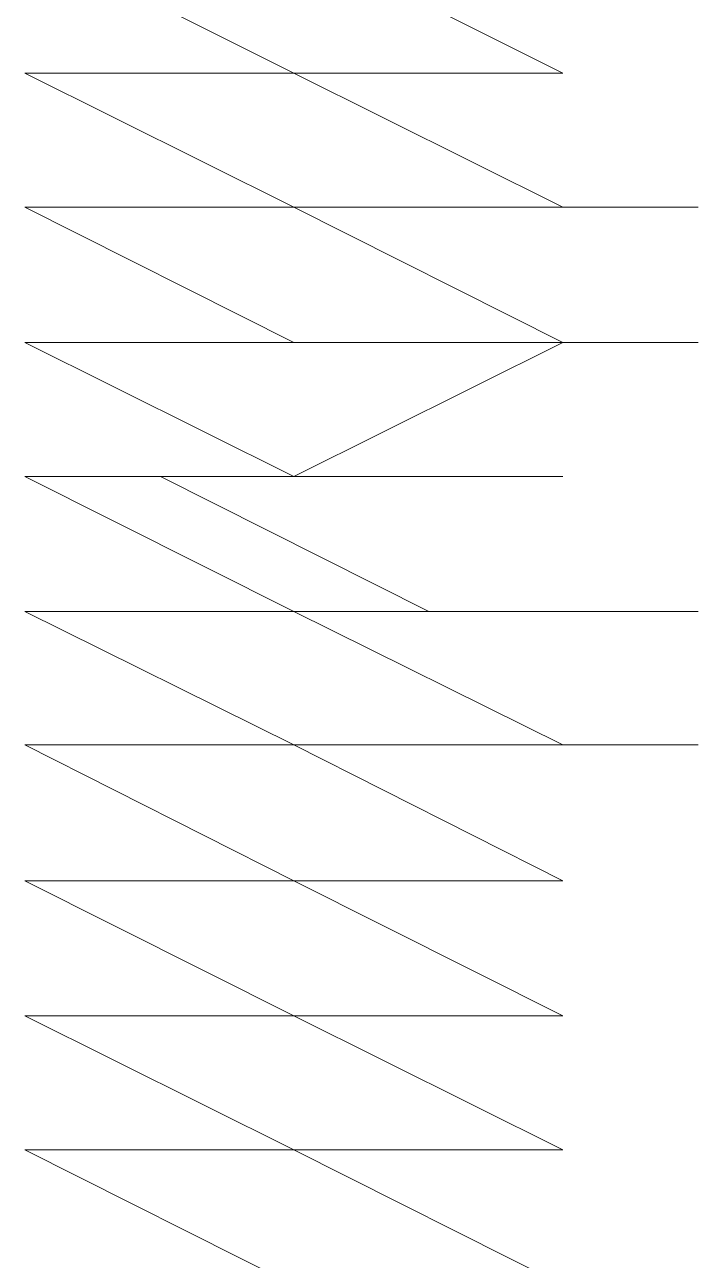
# Model space of a CAD drawing. Header units: millimetres. Extents: x 0 to 17945, y -132 to 1785.
# Drawn here: x 9936.774 to 9937.437, y 128.415 to 129.631 of the extents above; entities that cross this region are included whole.
import ezdxf

# ---------------------------------------------------------------- set-up
doc = ezdxf.new("R2010")
doc.units = ezdxf.units.MM

# ---------------------------------------------------------------- blocks, each defined once
blk = doc.blocks.new('TCR_GROWATT_40KTL3_X_FRONT')
at = {"color": 1, "lineweight": 9}
for points in [[(492.5966, 129.7163), (492.8617, 129.5835), (493.1266, 129.5835), (492.8617, 129.7163)], [(492.5966, 129.5835), (492.8617, 129.5835), (493.1266, 129.5835), (492.8617, 129.5835)], [(492.5966, 129.5835), (492.8617, 129.5835), (493.1266, 129.5835), (492.8617, 129.5835)], [(492.5966, 129.5835), (492.8617, 129.5835), (493.1266, 129.5835), (492.8617, 129.5835)], [(492.5966, 129.5835), (492.8617, 129.5835), (493.1266, 129.5835), (492.8617, 129.5835)], [(492.5966, 129.5835), (492.8617, 129.4515), (493.1266, 129.4515), (492.8617, 129.5835)], [(492.5966, 129.5835), (492.8617, 129.5835), (493.1266, 129.5835), (492.8617, 129.5835)], [(492.5966, 129.4515), (492.8617, 129.4515), (493.1266, 129.4515), (492.8617, 129.4515)], [(492.5966, 129.4515), (492.8617, 129.4515), (493.1266, 129.4515), (492.8617, 129.4515)], [(492.5966, 129.4515), (492.8617, 129.4515), (493.1266, 129.4515), (492.8617, 129.4515)], [(492.5966, 129.4515), (492.8617, 129.4515), (493.1266, 129.4515), (492.8617, 129.4515)], [(492.5966, 129.4515), (492.8617, 129.4515), (493.1266, 129.4515), (492.8617, 129.4515)], [(492.5966, 129.4515), (492.8617, 129.4515), (493.1266, 129.4515), (492.8617, 129.4515)], [(492.5966, 129.4515), (492.8617, 129.4515), (493.1266, 129.4515), (492.8617, 129.4515)], [(492.5966, 129.4515), (492.8617, 129.4515), (493.1266, 129.4515), (492.8617, 129.4515)], [(492.5966, 129.4515), (492.8617, 129.4515), (493.1266, 129.4515), (492.8617, 129.4515)], [(492.5966, 129.4515), (492.8617, 129.3183), (493.1266, 129.3183), (492.8617, 129.4515)], [(492.5966, 129.4515), (492.8617, 129.4515), (493.1266, 129.4515), (492.8617, 129.4515)], [(492.5966, 129.3183), (492.8617, 129.3183), (493.1266, 129.3183), (492.8617, 129.3183)], [(492.5966, 129.3183), (492.8617, 129.3183), (493.1266, 129.3183), (492.8617, 129.3183)], [(492.5966, 129.3183), (492.8617, 129.3183), (493.1266, 129.3183), (492.8617, 129.3183)], [(492.5966, 129.3183), (492.8617, 129.3183), (493.1266, 129.3183), (492.8617, 129.3183)], [(492.5966, 129.3183), (492.8617, 129.3183), (493.1266, 129.3183), (492.8617, 129.3183)], [(492.5966, 129.3183), (492.8617, 129.3183), (493.1266, 129.3183), (492.8617, 129.3183)], [(492.5966, 129.3183), (492.8617, 129.3183), (493.1266, 129.3183), (492.8617, 129.3183)], [(492.5966, 129.3183), (492.8617, 129.3183), (493.1266, 129.3183), (492.8617, 129.3183)], [(492.5966, 129.3183), (492.8617, 129.3183), (493.1266, 129.3183), (492.8617, 129.3183)], [(492.5966, 129.3183), (492.8617, 129.3183), (493.1266, 129.3183), (492.8617, 129.3183)], [(492.5966, 129.3183), (492.8617, 129.3183), (493.1266, 129.3183), (492.8617, 129.3183)], [(492.5966, 129.3183), (492.8617, 129.1863), (493.1266, 129.1863), (492.8617, 129.1863)], [(492.5966, 129.3183), (492.8617, 129.3183), (493.1266, 129.3183), (492.8617, 129.1863)], [(492.5966, 129.1863), (492.8617, 129.1863), (493.1266, 129.1863), (492.8617, 129.1863)], [(492.5966, 129.1863), (492.8617, 129.1863), (493.1266, 129.1863), (492.8617, 129.1863)], [(492.5966, 129.1863), (492.8617, 129.1863), (493.1266, 129.1863), (492.8617, 129.1863)], [(492.5966, 129.1863), (492.8617, 129.1863), (493.1266, 129.1863), (492.8617, 129.1863)], [(492.5966, 129.1863), (492.8617, 129.1863), (493.1266, 129.1863), (492.8617, 129.1863)], [(492.5966, 129.1863), (492.8617, 129.1863), (493.1266, 129.1863), (492.8617, 129.1863)], [(492.5966, 129.1863), (492.8617, 129.1863), (493.1266, 129.1863), (492.8617, 129.1863)], [(492.5966, 129.0534), (492.8617, 129.0534), (493.1266, 129.0534), (492.8617, 129.0534)], [(492.5966, 129.0534), (492.8617, 129.0534), (493.1266, 129.0534), (492.8617, 129.0534)], [(492.5966, 129.0534), (492.8617, 129.0534), (493.1266, 129.0534), (492.8617, 129.0534)], [(492.5966, 129.0534), (492.8617, 129.0534), (493.1266, 129.0534), (492.8617, 129.0534)], [(492.5966, 129.0534), (492.8617, 128.922), (493.1266, 128.922), (492.8617, 129.0534)], [(492.5966, 129.0534), (492.8617, 129.0534), (493.1266, 129.0534), (492.8617, 129.0534)], [(492.5966, 128.922), (492.8617, 128.922), (493.1266, 128.922), (492.8617, 128.922)], [(492.5966, 128.922), (492.8617, 128.922), (493.1266, 128.922), (492.8617, 128.922)], [(492.5966, 128.922), (492.8617, 128.7883), (493.1266, 128.7883), (492.8617, 128.922)], [(492.5966, 128.922), (492.8617, 128.922), (493.1266, 128.922), (492.8617, 128.922)], [(492.5966, 128.7883), (492.8617, 128.7883), (493.1266, 128.7883), (492.8617, 128.7883)], [(492.5966, 128.7883), (492.8617, 128.7883), (493.1266, 128.7883), (492.8617, 128.7883)], [(492.5966, 128.7883), (492.8617, 128.7883), (493.1266, 128.7883), (492.8617, 128.7883)], [(492.5966, 128.7883), (492.8617, 128.7883), (493.1266, 128.7883), (492.8617, 128.7883)], [(492.5966, 128.7883), (492.8617, 128.7883), (493.1266, 128.7883), (492.8617, 128.7883)], [(492.5966, 128.7883), (492.8617, 128.7883), (493.1266, 128.7883), (492.8617, 128.7883)], [(492.5966, 128.7883), (492.8617, 128.6554), (493.1266, 128.6554), (492.8617, 128.7883)], [(492.5966, 128.7883), (492.8617, 128.7883), (493.1266, 128.7883), (492.8617, 128.7883)], [(492.5966, 128.6554), (492.8617, 128.6554), (493.1266, 128.6554), (492.8617, 128.6554)], [(492.5966, 128.6554), (492.8617, 128.6554), (493.1266, 128.6554), (492.8617, 128.6554)], [(492.5966, 128.6554), (492.8617, 128.6554), (493.1266, 128.6554), (492.8617, 128.6554)], [(492.5966, 128.6554), (492.8617, 128.6554), (493.1266, 128.6554), (492.8617, 128.6554)], [(492.5966, 128.6554), (492.8617, 128.6554), (493.1266, 128.6554), (492.8617, 128.6554)], [(492.5966, 128.6554), (492.8617, 128.6554), (493.1266, 128.6554), (492.8617, 128.6554)], [(492.5966, 128.6554), (492.8617, 128.5234), (493.1266, 128.5234), (492.8617, 128.6554)], [(492.5966, 128.6554), (492.8617, 128.6554), (493.1266, 128.6554), (492.8617, 128.6554)], [(492.5966, 128.5234), (492.8617, 128.5234), (493.1266, 128.5234), (492.8617, 128.5234)], [(492.5966, 128.5234), (492.8617, 128.5234), (493.1266, 128.5234), (492.8617, 128.5234)], [(492.5966, 128.5234), (492.8617, 128.5234), (493.1266, 128.5234), (492.8617, 128.5234)], [(492.5966, 128.5234), (492.8617, 128.5234), (493.1266, 128.5234), (492.8617, 128.5234)], [(492.5966, 128.5234), (492.8617, 128.5234), (493.1266, 128.5234), (492.8617, 128.5234)], [(492.5966, 128.5234), (492.8617, 128.5234), (493.1266, 128.5234), (492.8617, 128.5234)], [(492.5966, 128.5234), (492.8617, 128.5234), (493.1266, 128.5234), (492.8617, 128.5234)], [(492.5966, 128.5234), (492.8617, 128.5234), (493.1266, 128.5234), (492.8617, 128.5234)], [(492.5966, 128.5234), (492.8617, 128.3902), (493.1266, 128.3902), (492.8617, 128.5234)], [(492.5966, 128.5234), (492.8617, 128.5234), (493.1266, 128.5234), (492.8617, 128.5234)]]:
    blk.add_lwpolyline(points, close=True, dxfattribs=at)
for points in [[(492.5966, 129.4515), (492.8617, 129.4515), (493.1266, 129.4515), (493.2598, 129.4515)], [(493.2598, 129.4515), (492.9946, 129.4515), (492.7304, 129.4515), (492.5966, 129.4515)], [(492.5966, 129.4515), (492.8617, 129.4515), (493.1266, 129.4515), (493.2598, 129.4515)], [(493.2598, 129.4515), (492.9946, 129.4515), (492.7304, 129.4515), (492.5966, 129.4515)], [(492.5966, 129.4515), (492.8617, 129.4515), (493.1266, 129.4515), (493.2598, 129.4515)], [(493.2598, 129.4515), (492.9946, 129.4515), (492.7304, 129.4515), (492.5966, 129.4515)], [(492.5966, 129.4515), (492.8617, 129.4515), (493.1266, 129.4515), (493.2598, 129.4515)], [(493.2598, 129.4515), (492.9946, 129.4515), (492.7304, 129.4515), (492.5966, 129.4515)], [(492.5966, 129.4515), (492.8617, 129.4515), (493.1266, 129.4515), (493.2598, 129.4515)], [(493.2598, 129.4515), (492.9946, 129.4515), (492.7304, 129.4515), (492.5966, 129.4515)], [(492.5966, 129.4515), (492.8617, 129.4515), (493.1266, 129.4515), (493.2598, 129.4515)], [(493.2598, 129.4515), (492.9946, 129.4515), (492.7304, 129.4515), (492.5966, 129.4515)], [(492.5966, 129.4515), (492.8617, 129.4515), (493.1266, 129.4515), (493.2598, 129.4515)], [(493.2598, 129.4515), (492.9946, 129.4515), (492.7304, 129.4515), (492.5966, 129.4515)], [(492.5966, 129.4515), (492.8617, 129.4515), (493.1266, 129.4515), (493.2598, 129.4515)], [(493.2598, 129.4515), (492.9946, 129.4515), (492.7304, 129.4515), (492.5966, 129.4515)], [(492.5966, 129.4515), (492.8617, 129.4515), (493.1266, 129.4515), (493.2598, 129.4515)], [(493.2598, 129.4515), (492.9946, 129.4515), (492.7304, 129.4515), (492.5966, 129.4515)], [(492.5966, 129.4515), (492.8617, 129.4515), (493.1266, 129.4515), (493.2598, 129.4515)], [(493.2598, 129.4515), (492.9946, 129.4515), (492.7304, 129.4515), (492.5966, 129.4515)], [(492.5966, 129.4515), (492.8617, 129.4515), (493.1266, 129.4515), (493.2598, 129.4515)], [(493.2598, 129.4515), (492.9946, 129.4515), (492.7304, 129.4515), (492.5966, 129.4515)], [(492.5966, 129.4515), (492.8617, 129.4515), (493.1266, 129.4515), (493.2598, 129.4515)], [(493.2598, 129.4515), (492.9946, 129.4515), (492.7304, 129.4515), (492.5966, 129.4515)], [(492.5966, 129.4515), (492.8617, 129.4515), (493.1266, 129.4515), (493.2598, 129.4515)], [(493.2598, 129.4515), (492.9946, 129.4515), (492.7304, 129.4515), (492.5966, 129.4515)], [(492.5966, 129.4515), (492.8617, 129.4515), (493.1266, 129.4515), (493.2598, 129.4515)], [(493.2598, 129.4515), (492.9946, 129.4515), (492.7304, 129.4515), (492.5966, 129.4515)], [(492.5966, 129.4515), (492.8617, 129.4515), (493.1266, 129.4515), (493.2598, 129.4515)], [(493.2598, 129.4515), (492.9946, 129.4515), (492.7304, 129.4515), (492.5966, 129.4515)], [(492.5966, 129.4515), (492.8617, 129.4515), (493.1266, 129.4515), (493.2598, 129.4515)], [(493.2598, 129.4515), (492.9946, 129.4515), (492.7304, 129.4515), (492.5966, 129.4515)], [(492.5966, 129.4515), (492.8617, 129.4515), (493.1266, 129.4515), (493.2598, 129.4515)], [(493.2598, 129.4515), (492.9946, 129.4515), (492.7304, 129.4515), (492.5966, 129.4515)], [(492.5966, 129.4515), (492.8617, 129.4515), (493.1266, 129.4515), (493.2598, 129.4515)], [(493.2598, 129.4515), (492.9946, 129.4515), (492.7304, 129.4515), (492.5966, 129.4515)], [(492.5966, 129.4515), (492.8617, 129.4515), (493.1266, 129.4515), (493.2598, 129.4515)], [(493.2598, 129.4515), (492.9946, 129.4515), (492.7304, 129.4515), (492.5966, 129.4515)], [(492.5966, 129.4515), (492.8617, 129.4515), (493.1266, 129.4515), (493.2598, 129.4515)], [(493.2598, 129.4515), (492.9946, 129.4515), (492.7304, 129.4515), (492.5966, 129.4515)], [(492.5966, 129.4515), (492.8617, 129.4515), (493.1266, 129.4515), (493.2598, 129.4515)], [(493.2598, 129.4515), (492.9946, 129.4515), (492.7304, 129.4515), (492.5966, 129.4515)], [(492.5966, 129.3183), (492.8617, 129.3183), (493.1266, 129.3183), (493.2598, 129.3183)], [(493.2598, 129.3183), (492.9946, 129.3183), (492.7304, 129.3183), (492.5966, 129.3183)], [(492.5966, 129.1863), (492.8617, 129.0534), (493.1266, 129.0534), (493.2598, 129.0534)], [(493.2598, 129.0534), (492.9946, 129.0534), (492.7304, 129.1863), (492.5966, 129.1863)], [(492.5966, 128.922), (492.8617, 128.922), (493.1266, 128.922), (493.2598, 128.922)], [(493.2598, 128.922), (492.9946, 128.922), (492.7304, 128.922), (492.5966, 128.922)], [(492.5966, 128.922), (492.8617, 128.922), (493.1266, 128.922), (493.2598, 128.922)], [(493.2598, 128.922), (492.9946, 128.922), (492.7304, 128.922), (492.5966, 128.922)], [(492.5966, 128.922), (492.8617, 128.922), (493.1266, 128.922), (493.2598, 128.922)], [(493.2598, 128.922), (492.9946, 128.922), (492.7304, 128.922), (492.5966, 128.922)], [(492.5966, 128.922), (492.8617, 128.922), (493.1266, 128.922), (493.2598, 128.922)], [(493.2598, 128.922), (492.9946, 128.922), (492.7304, 128.922), (492.5966, 128.922)]]:
    blk.add_lwpolyline(points, dxfattribs=at)

msp = doc.modelspace()

# ---------------------------------------------------------------- block references
msp.add_blockref('TCR_GROWATT_40KTL3_X_FRONT', (9444.1773, 0))

doc.saveas('drawing.dxf')
